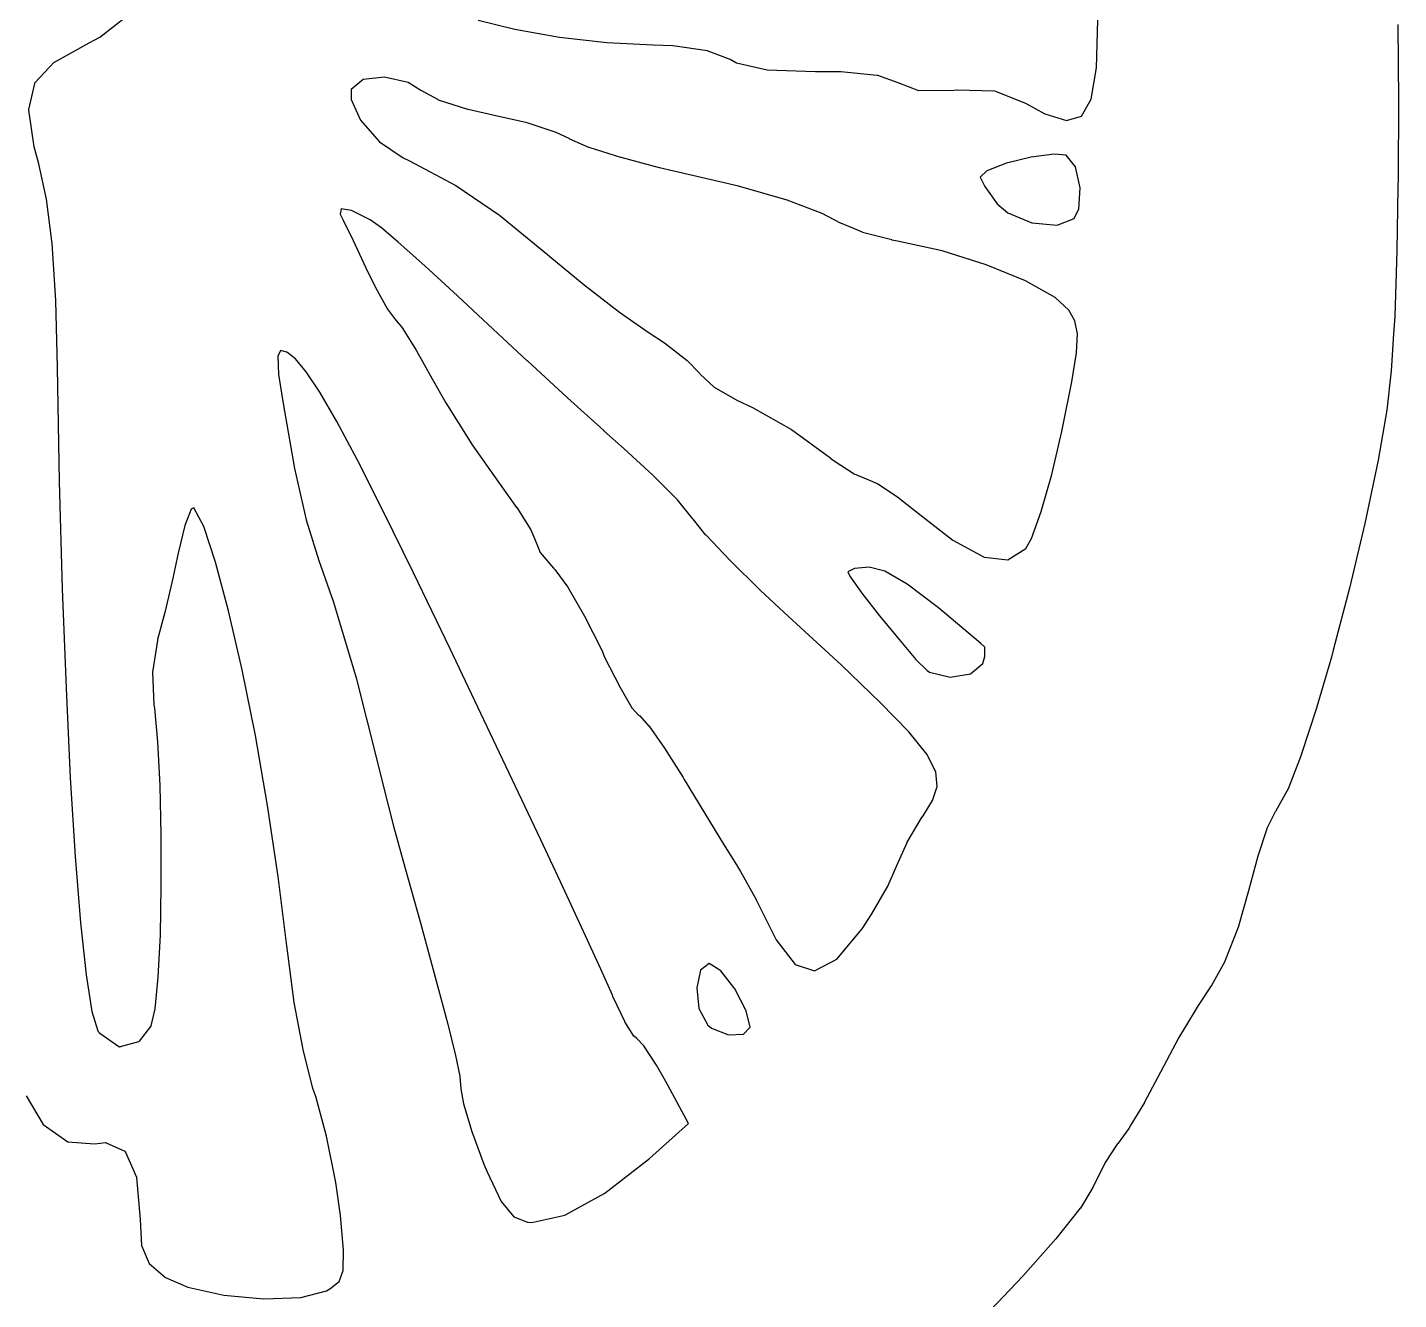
# Model space of a CAD drawing. Extents: x 42 to 258, y -102 to -28.
# Drawn here: x 104.242 to 108.858, y -65.811 to -61.53 of the extents above; entities that cross this region are included whole.
import ezdxf

# ---------------------------------------------------------------- set-up
doc = ezdxf.new("R2010")
doc.units = 0
doc.header["$MEASUREMENT"] = 0
doc.layers.add('BLACK', color=7, linetype='CONTINUOUS')

msp = doc.modelspace()

# ---------------------------------------------------------------- linework, layer by layer
at = {"layer": 'Black'}
for p, q in [((104.485, -61.5627), (104.577, -61.4904)), ((105.759, -61.5049), (105.883, -61.5361)), ((105.883, -61.5361), (106.033, -61.5623)), ((107.841, -61.6656), (107.845, -61.5058)), ((108.855, -61.5201), (108.858, -61.7779)), ((104.333, -61.6462), (104.449, -61.5813)), ((104.449, -61.5812), (104.485, -61.5627)), ((104.449, -61.5813), (104.449, -61.5812)), ((104.449, -61.5813), (104.449, -61.5813)), ((106.033, -61.5623), (106.192, -61.5807)), ((106.192, -61.5807), (106.348, -61.5883)), ((106.348, -61.5883), (106.415, -61.5911)), ((106.415, -61.5911), (106.415, -61.5911)), ((106.415, -61.5911), (106.415, -61.5911)), ((106.415, -61.5911), (106.531, -61.6079)), ((106.531, -61.6079), (106.531, -61.608)), ((106.531, -61.608), (106.532, -61.6081)), ((106.532, -61.6081), (106.606, -61.6364)), ((104.267, -61.7159), (104.332, -61.6471)), ((104.332, -61.6467), (104.333, -61.6462)), ((104.332, -61.6471), (104.332, -61.6467)), ((106.606, -61.6364), (106.607, -61.6366)), ((106.607, -61.6366), (106.607, -61.6367)), ((106.607, -61.6367), (106.629, -61.6488)), ((106.629, -61.6488), (106.732, -61.6725)), ((106.732, -61.6725), (106.895, -61.678)), ((107.823, -61.7716), (107.841, -61.6656)), ((104.246, -61.8063), (104.266, -61.7182)), ((104.266, -61.7163), (104.267, -61.7159)), ((104.266, -61.7166), (104.266, -61.7163)), ((104.266, -61.717), (104.266, -61.7166)), ((104.266, -61.7174), (104.266, -61.717)), ((104.266, -61.7178), (104.266, -61.7174)), ((104.266, -61.7182), (104.266, -61.7178)), ((105.372, -61.7054), (105.332, -61.7386)), ((105.444, -61.6973), (105.372, -61.7054)), ((105.523, -61.7154), (105.444, -61.6973)), ((105.566, -61.7422), (105.523, -61.7154)), ((106.895, -61.678), (106.98, -61.6784)), ((106.98, -61.6784), (106.98, -61.6785)), ((106.98, -61.6785), (106.98, -61.6785)), ((106.98, -61.6785), (107.103, -61.6902)), ((107.103, -61.6902), (107.103, -61.6904)), ((107.103, -61.6904), (107.104, -61.6905)), ((107.104, -61.6905), (107.172, -61.7157)), ((107.172, -61.7157), (107.172, -61.7157)), ((107.172, -61.7157), (107.172, -61.7157)), ((107.172, -61.7157), (107.242, -61.7417)), ((105.332, -61.7386), (105.331, -61.7719)), ((105.566, -61.7423), (105.566, -61.7422)), ((105.567, -61.7424), (105.566, -61.7423)), ((105.626, -61.7738), (105.567, -61.7424)), ((107.242, -61.7417), (107.361, -61.7411)), ((107.361, -61.7411), (107.371, -61.7399)), ((107.371, -61.7399), (107.372, -61.74)), ((107.372, -61.74), (107.372, -61.7399)), ((107.372, -61.7399), (107.497, -61.7429)), ((107.497, -61.7429), (107.497, -61.7429)), ((107.497, -61.7429), (107.497, -61.7429)), ((107.497, -61.7429), (107.497, -61.7431)), ((107.497, -61.7431), (107.498, -61.7433)), ((107.498, -61.7433), (107.498, -61.7433)), ((107.498, -61.7433), (107.498, -61.7433)), ((107.498, -61.7433), (107.602, -61.785)), ((104.246, -61.8064), (104.246, -61.8063)), ((104.246, -61.8065), (104.246, -61.8064)), ((104.246, -61.8073), (104.246, -61.8065)), ((104.246, -61.8081), (104.246, -61.8073)), ((104.246, -61.8082), (104.246, -61.8081)), ((104.246, -61.8081), (104.246, -61.8081)), ((104.264, -61.9312), (104.246, -61.8082)), ((105.331, -61.7719), (105.363, -61.8424)), ((105.626, -61.774), (105.626, -61.7738)), ((105.626, -61.7742), (105.626, -61.774)), ((105.724, -61.8058), (105.626, -61.7742)), ((105.725, -61.8059), (105.724, -61.8058)), ((105.724, -61.8058), (105.724, -61.8058)), ((105.808, -61.8246), (105.725, -61.8059)), ((107.602, -61.785), (107.602, -61.7851)), ((107.602, -61.7851), (107.602, -61.7852)), ((107.602, -61.7852), (107.667, -61.8209)), ((107.79, -61.8282), (107.823, -61.7716)), ((108.858, -61.778), (108.857, -62.0362)), ((108.858, -61.7779), (108.858, -61.778)), ((108.858, -61.778), (108.858, -61.778)), ((105.363, -61.8424), (105.427, -61.9145)), ((105.924, -61.8511), (105.808, -61.8246)), ((105.808, -61.8246), (105.808, -61.8246)), ((106.022, -61.8834), (105.924, -61.8511)), ((107.667, -61.8209), (107.74, -61.8429)), ((107.74, -61.8429), (107.79, -61.8282)), ((106.068, -61.9053), (106.022, -61.8834)), ((106.068, -61.9054), (106.068, -61.9053)), ((106.068, -61.9053), (106.068, -61.9053)), ((106.132, -61.9335), (106.068, -61.9054)), ((104.264, -61.9315), (104.264, -61.9312)), ((104.264, -61.9317), (104.264, -61.9315)), ((104.28, -61.9889), (104.264, -61.9317)), ((105.427, -61.9145), (105.507, -61.9688)), ((106.133, -61.9337), (106.132, -61.9335)), ((106.132, -61.9335), (106.132, -61.9335)), ((106.239, -61.9678), (106.133, -61.9337)), ((104.306, -62.1074), (104.28, -61.9889)), ((105.507, -61.9688), (105.528, -61.9785)), ((105.528, -61.9785), (105.528, -61.9786)), ((105.528, -61.9786), (105.528, -61.9786)), ((105.528, -61.9786), (105.684, -62.0615)), ((106.24, -61.9678), (106.239, -61.9678)), ((106.37, -62.002), (106.24, -61.9678)), ((106.24, -61.9678), (106.24, -61.9678)), ((107.538, -61.9871), (107.472, -62.0125)), ((107.621, -61.9661), (107.538, -61.9871)), ((107.698, -61.9558), (107.621, -61.9661)), ((107.739, -61.9596), (107.698, -61.9558)), ((107.77, -61.9985), (107.739, -61.9596)), ((107.786, -62.0695), (107.77, -61.9985)), ((106.418, -62.0131), (106.37, -62.002)), ((106.37, -62.002), (106.37, -62.002)), ((106.37, -62.002), (106.37, -62.002)), ((106.636, -62.064), (106.418, -62.0131)), ((106.418, -62.0131), (106.418, -62.0131)), ((107.472, -62.0125), (107.449, -62.034)), ((107.449, -62.034), (107.465, -62.0657)), ((108.857, -62.0362), (108.856, -62.0691)), ((108.857, -62.0362), (108.857, -62.0362)), ((108.857, -62.0362), (108.857, -62.0362)), ((105.684, -62.0615), (105.684, -62.0617)), ((105.684, -62.0617), (105.684, -62.0618)), ((105.684, -62.0618), (105.831, -62.1615)), ((106.799, -62.1107), (106.636, -62.064)), ((107.465, -62.0657), (107.507, -62.1234)), ((107.782, -62.1409), (107.786, -62.0695)), ((108.856, -62.0691), (108.852, -62.282)), ((104.325, -62.2569), (104.306, -62.1074)), ((106.917, -62.156), (106.799, -62.1107)), ((107.507, -62.1234), (107.542, -62.1533)), ((105.298, -62.1407), (105.295, -62.1578)), ((105.295, -62.1578), (105.305, -62.1788)), ((105.333, -62.1461), (105.298, -62.1407)), ((105.305, -62.1788), (105.305, -62.1788)), ((105.305, -62.1788), (105.305, -62.1788)), ((105.305, -62.1788), (105.338, -62.2468)), ((105.395, -62.1772), (105.333, -62.1461)), ((105.434, -62.2045), (105.395, -62.1772)), ((105.831, -62.1615), (105.831, -62.1616)), ((105.831, -62.1616), (105.831, -62.1617)), ((105.831, -62.1617), (105.993, -62.2945)), ((106.979, -62.1885), (106.917, -62.156)), ((107.542, -62.1533), (107.623, -62.1871)), ((107.708, -62.1951), (107.766, -62.1731)), ((107.766, -62.1731), (107.782, -62.1409)), ((105.49, -62.2522), (105.434, -62.2045)), ((106.98, -62.1886), (106.979, -62.1885)), ((106.98, -62.1887), (106.98, -62.1886)), ((107.053, -62.2193), (106.98, -62.1887)), ((107.053, -62.2194), (107.053, -62.2193)), ((107.053, -62.2195), (107.053, -62.2194)), ((107.152, -62.2452), (107.053, -62.2195)), ((107.623, -62.1871), (107.708, -62.1951)), ((104.337, -62.4485), (104.325, -62.2569)), ((105.338, -62.2468), (105.338, -62.2468)), ((105.338, -62.2468), (105.338, -62.2468)), ((105.338, -62.2468), (105.381, -62.339)), ((105.58, -62.3322), (105.49, -62.2522)), ((107.152, -62.2453), (107.152, -62.2452)), ((107.152, -62.2452), (107.152, -62.2452)), ((107.171, -62.2487), (107.152, -62.2453)), ((107.321, -62.2817), (107.171, -62.2487)), ((105.993, -62.2945), (105.993, -62.2946)), ((105.993, -62.2946), (105.993, -62.2946)), ((105.993, -62.2946), (106, -62.3007)), ((106, -62.3007), (106.116, -62.3967)), ((107.47, -62.3287), (107.321, -62.2817)), ((108.852, -62.2821), (108.845, -62.5027)), ((108.852, -62.282), (108.852, -62.2821)), ((108.852, -62.2821), (108.852, -62.2821)), ((105.381, -62.339), (105.412, -62.403)), ((105.69, -62.4327), (105.58, -62.3322)), ((107.602, -62.3832), (107.47, -62.3287)), ((105.412, -62.403), (105.454, -62.4778)), ((106.116, -62.3967), (106.235, -62.4879)), ((107.702, -62.4384), (107.602, -62.3832)), ((104.343, -62.6746), (104.337, -62.4485)), ((105.793, -62.5296), (105.69, -62.4327)), ((107.748, -62.4811), (107.702, -62.4384)), ((105.454, -62.4778), (105.481, -62.5138)), ((106.235, -62.4879), (106.332, -62.5551)), ((107.768, -62.5176), (107.748, -62.4811)), ((108.845, -62.5029), (108.841, -62.5608)), ((108.845, -62.5027), (108.845, -62.5028)), ((108.845, -62.5028), (108.845, -62.5029)), ((105.481, -62.5138), (105.505, -62.5436)), ((105.505, -62.5436), (105.505, -62.5439)), ((105.505, -62.5439), (105.505, -62.5441)), ((105.505, -62.5441), (105.55, -62.6158)), ((105.924, -62.6518), (105.793, -62.5296)), ((107.777, -62.5609), (107.768, -62.5176)), ((106.332, -62.5551), (106.332, -62.5551)), ((106.332, -62.5551), (106.387, -62.5916)), ((106.387, -62.5916), (106.387, -62.5917)), ((106.387, -62.5917), (106.387, -62.5918)), ((106.387, -62.5918), (106.463, -62.6503)), ((107.774, -62.6247), (107.777, -62.5609)), ((108.841, -62.5608), (108.833, -62.6856)), ((105.094, -62.6169), (105.085, -62.6363)), ((105.085, -62.6363), (105.087, -62.6978)), ((105.115, -62.6225), (105.094, -62.6169)), ((105.144, -62.6451), (105.115, -62.6225)), ((105.18, -62.6887), (105.144, -62.6451)), ((105.55, -62.6158), (105.55, -62.616)), ((105.55, -62.616), (105.55, -62.616)), ((105.55, -62.616), (105.604, -62.7121)), ((107.758, -62.7224), (107.774, -62.6247)), ((104.35, -63.0576), (104.343, -62.6746)), ((105.226, -62.7576), (105.18, -62.6887)), ((105.925, -62.6518), (105.924, -62.6518)), ((106.06, -62.7766), (105.925, -62.6518)), ((105.925, -62.6518), (105.925, -62.6518)), ((106.463, -62.6503), (106.463, -62.6506)), ((106.463, -62.6506), (106.463, -62.6508)), ((106.463, -62.6508), (106.504, -62.6937)), ((108.833, -62.6859), (108.819, -62.8179)), ((108.833, -62.6856), (108.833, -62.6857)), ((108.833, -62.6857), (108.833, -62.6859)), ((105.087, -62.6978), (105.102, -62.7951)), ((105.604, -62.7121), (105.65, -62.7938)), ((106.504, -62.6937), (106.505, -62.6941)), ((106.505, -62.6941), (106.505, -62.6945)), ((106.505, -62.6945), (106.506, -62.6964)), ((106.506, -62.6964), (106.554, -62.7409)), ((107.729, -62.8672), (107.758, -62.7224)), ((105.283, -62.8556), (105.226, -62.7576)), ((106.182, -62.8869), (106.06, -62.7766)), ((106.06, -62.7766), (106.06, -62.7766)), ((106.06, -62.7766), (106.06, -62.7766)), ((106.554, -62.7409), (106.63, -62.7846)), ((105.102, -62.7951), (105.141, -63.0146)), ((105.65, -62.7938), (105.739, -62.9347)), ((106.63, -62.7846), (106.683, -62.8093)), ((106.683, -62.8093), (106.683, -62.8094)), ((106.683, -62.8094), (106.683, -62.8095)), ((106.683, -62.8095), (106.814, -62.8829)), ((108.819, -62.8183), (108.789, -62.9862)), ((108.819, -62.8179), (108.819, -62.8181)), ((108.819, -62.8181), (108.819, -62.8183)), ((105.353, -62.9868), (105.283, -62.8556)), ((107.724, -62.8896), (107.729, -62.8672)), ((106.182, -62.887), (106.182, -62.8869)), ((106.182, -62.8869), (106.182, -62.8869)), ((106.251, -62.9477), (106.182, -62.887)), ((106.814, -62.8829), (106.814, -62.883)), ((106.814, -62.883), (106.814, -62.8832)), ((106.814, -62.8832), (106.947, -62.98)), ((107.69, -63.0341), (107.724, -62.8896)), ((105.739, -62.9347), (105.827, -63.0598)), ((106.347, -63.0364), (106.251, -62.9477)), ((105.141, -63.0146), (105.18, -63.1867)), ((105.438, -63.1553), (105.353, -62.9868)), ((106.947, -62.98), (106.947, -62.9801)), ((106.947, -62.9801), (106.947, -62.9801)), ((106.947, -62.9801), (106.958, -62.9882)), ((106.958, -62.9882), (107.025, -63.0327)), ((108.789, -62.9864), (108.744, -63.1998)), ((108.789, -62.9862), (108.789, -62.9863)), ((108.789, -62.9863), (108.789, -62.9864)), ((104.35, -63.0577), (104.35, -63.0576)), ((104.35, -63.0576), (104.35, -63.0576)), ((104.36, -63.4188), (104.35, -63.0577)), ((105.827, -63.0598), (105.888, -63.1457)), ((106.43, -63.1203), (106.347, -63.0364)), ((107.025, -63.0327), (107.071, -63.0508)), ((107.071, -63.0508), (107.071, -63.0509)), ((107.071, -63.0509), (107.071, -63.0509)), ((107.071, -63.0509), (107.103, -63.0644)), ((107.655, -63.1594), (107.69, -63.0341)), ((107.103, -63.0644), (107.103, -63.0646)), ((107.103, -63.0646), (107.104, -63.0648)), ((107.104, -63.0648), (107.172, -63.1103)), ((104.793, -63.1517), (104.772, -63.2065)), ((104.802, -63.1464), (104.793, -63.1517)), ((104.835, -63.2092), (104.802, -63.1464)), ((105.888, -63.1457), (105.889, -63.1459)), ((105.889, -63.1459), (105.889, -63.146)), ((105.889, -63.146), (105.936, -63.2207)), ((106.481, -63.1823), (106.43, -63.1203)), ((107.172, -63.1103), (107.172, -63.1104)), ((107.172, -63.1104), (107.172, -63.1105)), ((107.172, -63.1105), (107.256, -63.1769)), ((105.18, -63.1867), (105.223, -63.3238)), ((105.541, -63.3654), (105.438, -63.1553)), ((106.482, -63.185), (106.481, -63.1823)), ((106.483, -63.1852), (106.482, -63.185)), ((106.483, -63.1854), (106.483, -63.1852)), ((106.526, -63.2388), (106.483, -63.1854)), ((107.256, -63.1769), (107.357, -63.2551)), ((107.622, -63.2495), (107.655, -63.1594)), ((108.744, -63.1998), (108.744, -63.1998)), ((108.744, -63.1998), (108.744, -63.1999)), ((104.772, -63.2065), (104.749, -63.2993)), ((104.875, -63.3298), (104.835, -63.2092)), ((105.936, -63.2207), (105.936, -63.221)), ((105.936, -63.221), (105.936, -63.2213)), ((105.936, -63.2213), (105.954, -63.2629)), ((106.526, -63.2389), (106.526, -63.2388)), ((106.527, -63.2391), (106.526, -63.2389)), ((106.606, -63.3224), (106.527, -63.2391)), ((108.744, -63.1999), (108.693, -63.4167)), ((105.954, -63.2629), (105.954, -63.263)), ((105.954, -63.263), (105.954, -63.263)), ((105.954, -63.263), (105.968, -63.2969)), ((107.357, -63.2551), (107.463, -63.313)), ((107.542, -63.3215), (107.603, -63.2839)), ((107.603, -63.2839), (107.622, -63.2495)), ((104.749, -63.2993), (104.732, -63.3783)), ((104.919, -63.4939), (104.875, -63.3298)), ((105.223, -63.3238), (105.272, -63.4642)), ((105.968, -63.2969), (106.013, -63.3499)), ((106.606, -63.3225), (106.606, -63.3224)), ((106.606, -63.3224), (106.606, -63.3224)), ((106.709, -63.4235), (106.606, -63.3225)), ((107.463, -63.313), (107.542, -63.3215)), ((104.732, -63.3784), (104.704, -63.4987)), ((104.732, -63.3783), (104.732, -63.3784)), ((104.732, -63.3784), (104.732, -63.3784)), ((105.665, -63.621), (105.541, -63.3654)), ((106.013, -63.3499), (106.016, -63.3532)), ((106.016, -63.3532), (106.016, -63.3535)), ((106.016, -63.3535), (106.017, -63.3538)), ((106.017, -63.3538), (106.061, -63.4135)), ((107.026, -63.3506), (107.004, -63.3619)), ((107.004, -63.3619), (107.011, -63.3767)), ((107.011, -63.3767), (107.051, -63.4335)), ((107.075, -63.3463), (107.026, -63.3506)), ((107.128, -63.3596), (107.075, -63.3463)), ((107.204, -63.4035), (107.128, -63.3596)), ((104.36, -63.4189), (104.36, -63.4188)), ((104.36, -63.4188), (104.36, -63.4188)), ((104.373, -63.7531), (104.36, -63.4189)), ((106.061, -63.4135), (106.061, -63.4138)), ((106.061, -63.4138), (106.061, -63.414)), ((106.061, -63.414), (106.117, -63.5108)), ((106.709, -63.4236), (106.709, -63.4235)), ((106.709, -63.4235), (106.709, -63.4235)), ((106.804, -63.5124), (106.709, -63.4236)), ((107.309, -63.4832), (107.204, -63.4035)), ((108.693, -63.4168), (108.638, -63.6261)), ((108.693, -63.4167), (108.693, -63.4168)), ((108.693, -63.4168), (108.693, -63.4168)), ((105.272, -63.4642), (105.272, -63.4644)), ((105.272, -63.4644), (105.272, -63.4644)), ((105.272, -63.4644), (105.348, -63.7187)), ((107.051, -63.4335), (107.11, -63.5103)), ((104.704, -63.4989), (104.68, -63.5893)), ((104.704, -63.4987), (104.704, -63.4988)), ((104.704, -63.4988), (104.704, -63.4989)), ((104.965, -63.6917), (104.919, -63.4939)), ((106.117, -63.5108), (106.117, -63.511)), ((106.117, -63.511), (106.117, -63.5111)), ((106.117, -63.5111), (106.175, -63.6259)), ((106.981, -63.6752), (106.804, -63.5124)), ((106.804, -63.5124), (106.804, -63.5124)), ((106.804, -63.5124), (106.804, -63.5124)), ((107.11, -63.5103), (107.176, -63.5904)), ((107.451, -63.6037), (107.309, -63.4832)), ((104.679, -63.5934), (104.663, -63.6994)), ((104.68, -63.5894), (104.679, -63.5934)), ((104.68, -63.5893), (104.68, -63.5893)), ((104.68, -63.5893), (104.68, -63.5894)), ((107.176, -63.5904), (107.233, -63.6572)), ((107.465, -63.6161), (107.451, -63.6037)), ((105.81, -63.9263), (105.665, -63.621)), ((105.665, -63.621), (105.665, -63.621)), ((106.175, -63.6259), (106.175, -63.626)), ((106.175, -63.626), (106.175, -63.626)), ((106.175, -63.626), (106.185, -63.6488)), ((106.185, -63.6488), (106.236, -63.7493)), ((107.233, -63.6572), (107.271, -63.694)), ((107.458, -63.6704), (107.465, -63.6472)), ((107.465, -63.6472), (107.465, -63.6161)), ((108.632, -63.6493), (108.583, -63.8169)), ((108.638, -63.6262), (108.632, -63.6493)), ((108.638, -63.6261), (108.638, -63.6261)), ((108.638, -63.6261), (108.638, -63.6262)), ((104.663, -63.6994), (104.667, -63.8097)), ((105.009, -63.9131), (104.965, -63.6917)), ((107.114, -63.8025), (106.981, -63.6752)), ((107.271, -63.694), (107.279, -63.6996)), ((107.279, -63.6996), (107.348, -63.7164)), ((107.348, -63.7164), (107.417, -63.7052)), ((107.417, -63.7052), (107.458, -63.6704)), ((104.387, -64.0553), (104.373, -63.7531)), ((104.373, -63.7531), (104.373, -63.7531)), ((104.373, -63.7531), (104.373, -63.7531)), ((105.348, -63.7187), (105.348, -63.7188)), ((105.348, -63.7188), (105.348, -63.7189)), ((105.348, -63.7189), (105.417, -63.9909)), ((106.236, -63.7493), (106.277, -63.8196)), ((104.667, -63.8097), (104.669, -63.8211)), ((104.669, -63.8211), (104.669, -63.8213)), ((104.669, -63.8213), (104.669, -63.8214)), ((104.669, -63.8214), (104.68, -63.9343)), ((106.277, -63.8196), (106.299, -63.8449)), ((106.299, -63.8449), (106.301, -63.8455)), ((106.301, -63.8455), (106.301, -63.8457)), ((106.301, -63.8457), (106.301, -63.8458)), ((106.301, -63.8458), (106.302, -63.8461)), ((106.302, -63.8461), (106.302, -63.8464)), ((107.209, -63.9006), (107.114, -63.8025)), ((108.583, -63.8171), (108.53, -63.9783)), ((108.583, -63.8169), (108.583, -63.817)), ((108.583, -63.817), (108.583, -63.8171)), ((106.302, -63.8464), (106.302, -63.8467)), ((106.302, -63.8467), (106.303, -63.8469)), ((106.303, -63.8469), (106.334, -63.8813)), ((106.334, -63.8813), (106.334, -63.8816)), ((106.334, -63.8816), (106.335, -63.8818)), ((106.335, -63.8818), (106.386, -63.9553)), ((104.68, -63.9343), (104.68, -63.9344)), ((104.68, -63.9344), (104.68, -63.9345)), ((104.68, -63.9345), (104.687, -64.0809)), ((105.05, -64.1483), (105.009, -63.9131)), ((105.97, -64.2641), (105.81, -63.9263)), ((107.27, -63.9761), (107.209, -63.9006)), ((106.386, -63.9553), (106.386, -63.9555)), ((106.386, -63.9555), (106.386, -63.9555)), ((106.386, -63.9555), (106.449, -64.0547)), ((107.3, -64.0352), (107.27, -63.9761)), ((108.53, -63.9786), (108.488, -64.0867)), ((108.53, -63.9783), (108.53, -63.9784)), ((108.53, -63.9784), (108.53, -63.9786)), ((105.417, -63.9909), (105.417, -63.9909)), ((105.417, -63.9909), (105.417, -63.9909)), ((105.417, -63.9909), (105.438, -64.0772)), ((104.403, -64.3203), (104.387, -64.0553)), ((104.387, -64.0553), (104.387, -64.0553)), ((104.387, -64.0553), (104.387, -64.0553)), ((106.449, -64.0547), (106.449, -64.0548)), ((106.449, -64.0548), (106.449, -64.0548)), ((106.449, -64.0548), (106.453, -64.0613)), ((106.453, -64.0613), (106.522, -64.1757)), ((107.305, -64.0844), (107.3, -64.0352)), ((104.687, -64.0809), (104.687, -64.081)), ((104.687, -64.081), (104.687, -64.0811)), ((104.687, -64.0811), (104.691, -64.2473)), ((105.438, -64.0772), (105.474, -64.2183)), ((107.289, -64.1314), (107.305, -64.0844)), ((108.482, -64.0999), (108.444, -64.1692)), ((108.483, -64.0993), (108.482, -64.0996)), ((108.482, -64.0996), (108.482, -64.0999)), ((108.488, -64.0867), (108.483, -64.0993)), ((105.086, -64.3875), (105.05, -64.1483)), ((107.257, -64.1835), (107.289, -64.1314)), ((108.444, -64.1692), (108.443, -64.1695)), ((106.522, -64.1757), (106.585, -64.2785)), ((107.203, -64.2721), (107.254, -64.1867)), ((107.254, -64.1867), (107.255, -64.1865)), ((107.255, -64.1864), (107.257, -64.1835)), ((107.255, -64.1865), (107.255, -64.1864)), ((108.443, -64.17), (108.416, -64.2238)), ((108.443, -64.1695), (108.443, -64.1699)), ((108.443, -64.1699), (108.443, -64.17)), ((104.691, -64.2473), (104.691, -64.2473)), ((104.691, -64.2473), (104.691, -64.2474)), ((104.691, -64.2474), (104.691, -64.4194)), ((105.474, -64.2183), (105.512, -64.3559)), ((108.416, -64.2238), (108.384, -64.3194)), ((106.044, -64.4228), (105.97, -64.2641)), ((105.97, -64.2641), (105.97, -64.2641)), ((106.585, -64.2785), (106.629, -64.3484)), ((107.169, -64.3502), (107.203, -64.2726)), ((107.203, -64.2724), (107.203, -64.2721)), ((107.203, -64.2726), (107.203, -64.2724)), ((104.403, -64.3204), (104.403, -64.3203)), ((104.403, -64.3203), (104.403, -64.3203)), ((104.421, -64.5431), (104.403, -64.3204)), ((106.629, -64.3484), (106.629, -64.3484)), ((106.629, -64.3484), (106.629, -64.3484)), ((106.629, -64.3484), (106.642, -64.3705)), ((107.138, -64.4195), (107.169, -64.3502)), ((107.169, -64.3502), (107.169, -64.3502)), ((108.384, -64.3194), (108.353, -64.4362)), ((105.115, -64.6207), (105.086, -64.3875)), ((105.512, -64.3559), (105.565, -64.5433)), ((106.642, -64.3705), (106.642, -64.3706)), ((106.642, -64.3706), (106.642, -64.3707)), ((106.642, -64.3707), (106.695, -64.4653)), ((104.691, -64.4195), (104.688, -64.5836)), ((104.691, -64.4194), (104.691, -64.4195)), ((104.691, -64.4195), (104.691, -64.4195)), ((106.114, -64.5731), (106.044, -64.4228)), ((106.044, -64.4228), (106.044, -64.4228)), ((107.084, -64.5127), (107.138, -64.4195)), ((108.353, -64.4363), (108.319, -64.5548)), ((108.353, -64.4362), (108.353, -64.4362)), ((108.353, -64.4362), (108.353, -64.4363)), ((106.695, -64.4653), (106.695, -64.4654)), ((106.695, -64.4654), (106.695, -64.4655)), ((106.695, -64.4655), (106.747, -64.5693)), ((107.052, -64.5636), (107.084, -64.5127)), ((104.421, -64.5432), (104.421, -64.5431)), ((104.44, -64.7186), (104.421, -64.5432)), ((104.421, -64.5432), (104.421, -64.5432)), ((104.688, -64.5837), (104.681, -64.7259)), ((104.688, -64.5836), (104.688, -64.5836)), ((104.688, -64.5836), (104.688, -64.5837)), ((105.565, -64.5433), (105.565, -64.5433)), ((105.565, -64.5433), (105.565, -64.5434)), ((105.565, -64.5434), (105.618, -64.7384)), ((106.172, -64.6996), (106.114, -64.5731)), ((106.747, -64.5693), (106.762, -64.6007)), ((106.967, -64.6658), (107.052, -64.5636)), ((108.319, -64.5553), (108.273, -64.6728)), ((108.319, -64.5548), (108.319, -64.555)), ((108.319, -64.555), (108.319, -64.5553)), ((105.119, -64.6546), (105.115, -64.6207)), ((106.762, -64.6007), (106.826, -64.6838)), ((105.119, -64.6547), (105.119, -64.6546)), ((105.119, -64.6548), (105.119, -64.6547)), ((105.14, -64.8117), (105.119, -64.6548)), ((106.892, -64.7048), (106.967, -64.6658)), ((108.273, -64.6734), (108.228, -64.7549)), ((108.273, -64.6728), (108.273, -64.6731)), ((108.273, -64.6731), (108.273, -64.6734)), ((104.44, -64.7187), (104.44, -64.7186)), ((104.44, -64.7189), (104.44, -64.7187)), ((104.46, -64.8418), (104.44, -64.7189)), ((106.211, -64.7868), (106.172, -64.6996)), ((106.508, -64.7032), (106.495, -64.7619)), ((106.537, -64.6808), (106.508, -64.7032)), ((106.576, -64.7045), (106.537, -64.6808)), ((106.623, -64.7655), (106.576, -64.7045)), ((106.826, -64.6838), (106.892, -64.7048)), ((104.681, -64.7261), (104.671, -64.8326)), ((104.681, -64.7259), (104.681, -64.726)), ((104.681, -64.726), (104.681, -64.7261)), ((105.618, -64.7384), (105.618, -64.7384)), ((105.618, -64.7384), (105.618, -64.7384)), ((105.618, -64.7384), (105.657, -64.8849)), ((106.495, -64.7619), (106.502, -64.8319)), ((106.661, -64.8391), (106.623, -64.7655)), ((108.227, -64.7552), (108.183, -64.8212)), ((108.228, -64.755), (108.227, -64.7552)), ((108.228, -64.7549), (108.228, -64.755)), ((105.14, -64.8118), (105.14, -64.8117)), ((105.14, -64.812), (105.14, -64.8118)), ((105.17, -64.97), (105.14, -64.812)), ((106.214, -64.7958), (106.211, -64.7868)), ((106.214, -64.7959), (106.214, -64.7958)), ((106.215, -64.796), (106.214, -64.7959)), ((106.253, -64.8759), (106.215, -64.796)), ((104.46, -64.8421), (104.46, -64.8418)), ((104.46, -64.8425), (104.46, -64.8421)), ((104.48, -64.9078), (104.46, -64.8425)), ((104.671, -64.8333), (104.657, -64.8902)), ((104.671, -64.8326), (104.671, -64.8329)), ((104.671, -64.8329), (104.671, -64.8333)), ((106.502, -64.8319), (106.532, -64.8874)), ((106.675, -64.8941), (106.661, -64.8391)), ((108.183, -64.8212), (108.137, -64.898)), ((104.48, -64.9085), (104.48, -64.9078)), ((104.656, -64.8921), (104.618, -64.9423)), ((104.657, -64.8919), (104.656, -64.8921)), ((104.657, -64.8902), (104.657, -64.8904)), ((104.657, -64.8904), (104.657, -64.8906)), ((104.657, -64.8906), (104.657, -64.8912)), ((104.657, -64.8912), (104.657, -64.8918)), ((104.657, -64.8918), (104.657, -64.8919)), ((105.657, -64.8849), (105.657, -64.8849)), ((105.657, -64.8849), (105.657, -64.885)), ((105.657, -64.885), (105.683, -64.9898)), ((106.253, -64.8762), (106.253, -64.8759)), ((106.253, -64.8765), (106.253, -64.8762)), ((106.283, -64.9248), (106.253, -64.8765)), ((106.532, -64.8874), (106.545, -64.8984)), ((106.545, -64.8984), (106.602, -64.9205)), ((106.653, -64.9185), (106.675, -64.8941)), ((108.137, -64.898), (108.118, -64.9295)), ((104.48, -64.9092), (104.48, -64.9085)), ((104.484, -64.9141), (104.48, -64.9092)), ((104.484, -64.9142), (104.484, -64.9141)), ((104.484, -64.9141), (104.484, -64.9141)), ((104.484, -64.9148), (104.484, -64.9142)), ((104.485, -64.9154), (104.484, -64.9148)), ((104.549, -64.9606), (104.485, -64.9154)), ((104.485, -64.9154), (104.485, -64.9154)), ((104.485, -64.9154), (104.485, -64.9154)), ((104.615, -64.944), (104.554, -64.9613)), ((104.616, -64.9437), (104.615, -64.944)), ((104.617, -64.9434), (104.616, -64.9437)), ((104.618, -64.9423), (104.617, -64.9428)), ((104.617, -64.9428), (104.617, -64.9433)), ((104.617, -64.9433), (104.617, -64.9433)), ((104.617, -64.9433), (104.617, -64.9434)), ((106.283, -64.9249), (106.283, -64.9248)), ((106.284, -64.9249), (106.283, -64.9249)), ((106.284, -64.9255), (106.284, -64.9249)), ((106.285, -64.9261), (106.284, -64.9255)), ((106.285, -64.9262), (106.285, -64.9261)), ((106.293, -64.9325), (106.285, -64.9262)), ((106.285, -64.9262), (106.285, -64.9262)), ((106.317, -64.9574), (106.293, -64.9325)), ((106.602, -64.9205), (106.653, -64.9185)), ((108.118, -64.9295), (108.056, -65.0465)), ((104.55, -64.9608), (104.549, -64.9606)), ((104.55, -64.9611), (104.55, -64.9608)), ((104.551, -64.9612), (104.55, -64.9611)), ((104.551, -64.9614), (104.551, -64.9612)), ((104.552, -64.9614), (104.551, -64.9614)), ((104.552, -64.9615), (104.552, -64.9614)), ((104.553, -64.9615), (104.552, -64.9615)), ((104.552, -64.9615), (104.552, -64.9615)), ((104.554, -64.9613), (104.553, -64.9614)), ((104.553, -64.9614), (104.553, -64.9615)), ((105.17, -64.9702), (105.17, -64.97)), ((105.17, -64.9703), (105.17, -64.9702)), ((105.203, -65.1011), (105.17, -64.9703)), ((105.683, -64.9898), (105.683, -64.9899)), ((105.683, -64.9899), (105.683, -64.99)), ((105.683, -64.99), (105.697, -65.0601)), ((106.36, -65.0222), (106.317, -64.9574)), ((106.391, -65.077), (106.36, -65.0222)), ((105.697, -65.0601), (105.697, -65.0603)), ((105.697, -65.0603), (105.697, -65.0606)), ((105.697, -65.0606), (105.701, -65.1027)), ((106.467, -65.2193), (106.391, -65.077)), ((108.056, -65.0465), (108.002, -65.1476)), ((108.056, -65.0465), (108.056, -65.0465)), ((104.237, -65.1258), (104.295, -65.2224)), ((105.203, -65.1013), (105.203, -65.1011)), ((105.203, -65.1014), (105.203, -65.1013)), ((105.212, -65.1277), (105.203, -65.1014)), ((105.249, -65.261), (105.212, -65.1277)), ((105.701, -65.1027), (105.71, -65.1529)), ((105.71, -65.1529), (105.738, -65.2463)), ((108.002, -65.1478), (107.957, -65.2229)), ((108.002, -65.1476), (108.002, -65.1477)), ((108.002, -65.1477), (108.002, -65.1478)), ((104.295, -65.2224), (104.377, -65.2808)), ((106.336, -65.3362), (106.467, -65.2193)), ((107.957, -65.2229), (107.95, -65.2352)), ((107.957, -65.2229), (107.957, -65.2229)), ((105.28, -65.4177), (105.249, -65.261)), ((105.738, -65.2463), (105.778, -65.3556)), ((107.95, -65.2356), (107.914, -65.2852)), ((107.95, -65.2352), (107.95, -65.2354)), ((107.95, -65.2354), (107.95, -65.2356)), ((104.377, -65.2808), (104.467, -65.2876)), ((104.467, -65.2876), (104.505, -65.283)), ((104.505, -65.283), (104.505, -65.283)), ((104.505, -65.283), (104.506, -65.283)), ((104.506, -65.283), (104.506, -65.2831)), ((104.506, -65.2831), (104.507, -65.2831)), ((104.507, -65.2831), (104.507, -65.2833)), ((104.507, -65.2833), (104.507, -65.2834)), ((104.507, -65.2834), (104.57, -65.3125)), ((104.57, -65.3125), (104.57, -65.3126)), ((104.57, -65.3126), (104.57, -65.3126)), ((104.57, -65.3126), (104.571, -65.313)), ((104.571, -65.313), (104.571, -65.3135)), ((104.571, -65.3135), (104.571, -65.3136)), ((104.571, -65.3136), (104.571, -65.3136)), ((104.571, -65.3136), (104.572, -65.3142)), ((104.572, -65.3142), (104.572, -65.3149)), ((104.572, -65.3149), (104.572, -65.315)), ((104.572, -65.315), (104.572, -65.3151)), ((104.572, -65.3151), (104.609, -65.3991)), ((107.911, -65.2887), (107.87, -65.3501)), ((107.914, -65.2857), (107.911, -65.2887)), ((107.914, -65.2852), (107.914, -65.2854)), ((107.914, -65.2854), (107.914, -65.2857)), ((105.778, -65.3556), (105.789, -65.3819)), ((106.186, -65.4537), (106.336, -65.3362)), ((107.87, -65.3501), (107.829, -65.4342)), ((104.609, -65.3991), (104.609, -65.3999)), ((104.609, -65.3999), (104.609, -65.4007)), ((104.609, -65.4007), (104.621, -65.5417)), ((105.789, -65.3819), (105.837, -65.4811)), ((105.296, -65.5285), (105.28, -65.4177)), ((106.051, -65.5269), (106.186, -65.4537)), ((107.829, -65.4346), (107.787, -65.5038)), ((107.829, -65.4342), (107.829, -65.4344)), ((107.829, -65.4344), (107.829, -65.4346)), ((105.837, -65.4811), (105.879, -65.5328)), ((107.786, -65.5043), (107.704, -65.6071)), ((107.787, -65.5038), (107.786, -65.504)), ((107.786, -65.504), (107.786, -65.5043)), ((104.621, -65.5417), (104.621, -65.5418)), ((104.621, -65.5418), (104.621, -65.5418)), ((104.621, -65.5418), (104.626, -65.6293)), ((105.306, -65.6448), (105.296, -65.5285)), ((105.879, -65.5328), (105.925, -65.5509)), ((105.925, -65.5509), (105.94, -65.5517)), ((105.94, -65.5517), (106.051, -65.5269)), ((104.626, -65.6293), (104.651, -65.6896)), ((105.305, -65.7135), (105.306, -65.6448)), ((107.704, -65.6074), (107.593, -65.7325)), ((107.704, -65.6071), (107.704, -65.6072)), ((107.704, -65.6072), (107.704, -65.6074)), ((104.651, -65.6896), (104.706, -65.737)), ((104.706, -65.737), (104.782, -65.7702)), ((105.291, -65.751), (105.305, -65.7135)), ((107.593, -65.7326), (107.462, -65.8705)), ((107.593, -65.7325), (107.593, -65.7326)), ((107.593, -65.7326), (107.593, -65.7326)), ((104.782, -65.7702), (104.903, -65.7971)), ((105.162, -65.8047), (105.249, -65.7816)), ((105.249, -65.7816), (105.26, -65.7755)), ((105.26, -65.7755), (105.291, -65.751)), ((104.903, -65.7971), (105.038, -65.8092)), ((105.038, -65.8092), (105.162, -65.8047))]:
    msp.add_line(p, q, dxfattribs=at)

doc.saveas('drawing.dxf')
